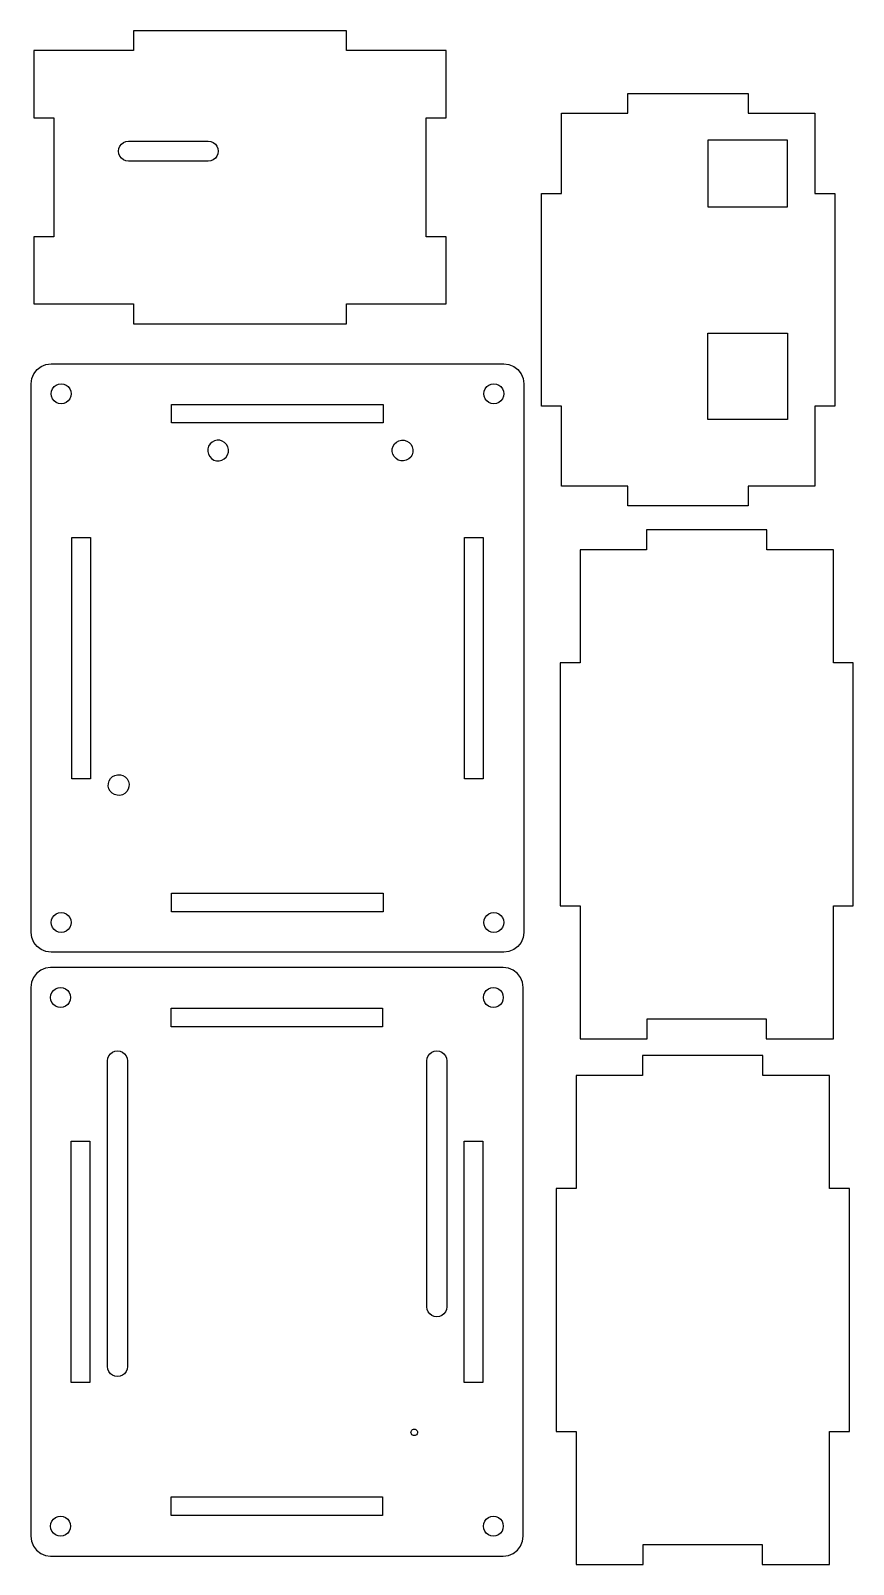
# Model space of a CAD drawing. Header units: millimetres. Extents: x -267 to -143, y 6 to 236.
import ezdxf

# ---------------------------------------------------------------- set-up
doc = ezdxf.new("R2010")
doc.units = ezdxf.units.MM
doc.layers.get('0').update_dxf_attribs({"linetype": 'CONTINUOUS'})

msp = doc.modelspace()

# ---------------------------------------------------------------- linework, layer by layer
for points in [[(-251.32, 236.47), (-251.32, 233.47), (-266.32, 233.47), (-266.32, 223.37), (-263.32, 223.37), (-263.32, 205.47), (-266.32, 205.47), (-266.32, 195.37), (-251.32, 195.37), (-251.32, 192.37), (-219.32, 192.37), (-219.32, 195.37), (-204.32, 195.37), (-204.32, 205.47), (-207.32, 205.47), (-207.32, 223.37), (-204.32, 223.37), (-204.32, 233.47), (-219.32, 233.47), (-219.32, 236.47)], [(-190, 180), (-190, 212), (-187, 212), (-187, 224.06), (-177, 224.06), (-177, 227), (-158.9, 227), (-158.9, 224.06), (-148.9, 224.06), (-148.9, 212), (-145.9, 212), (-145.9, 180), (-148.9, 180), (-148.9, 168), (-153.9, 168), (-158.9, 168), (-158.9, 165), (-177, 165), (-177, 168), (-187, 168), (-187, 180)], [(-253.39, 217.61), (-253.54, 217.97), (-253.59, 218.36), (-253.54, 218.75), (-253.39, 219.11), (-253.15, 219.42), (-252.84, 219.66), (-252.48, 219.81), (-252.09, 219.86), (-240.09, 219.86), (-239.7, 219.81), (-239.34, 219.66), (-239.03, 219.42), (-238.79, 219.11), (-238.64, 218.75), (-238.59, 218.36), (-238.64, 217.97), (-238.79, 217.61), (-239.03, 217.3), (-239.34, 217.06), (-239.7, 216.91), (-240.09, 216.86), (-252.09, 216.86), (-252.48, 216.91), (-252.84, 217.06), (-253.15, 217.3)], [(-165, 210), (-153, 210), (-153, 220), (-165, 220)], [(-153, 191), (-153, 178), (-165, 178), (-165, 191)], [(-265.84, 98.76), (-266.32, 99.38), (-266.62, 100.1), (-266.72, 100.88), (-266.72, 183.38), (-266.62, 184.15), (-266.32, 184.88), (-265.84, 185.5), (-265.22, 185.97), (-264.5, 186.27), (-263.72, 186.38), (-195.66, 186.38), (-194.88, 186.27), (-194.16, 185.97), (-193.54, 185.5), (-193.06, 184.88), (-192.76, 184.15), (-192.66, 183.38), (-192.66, 100.88), (-192.76, 100.1), (-193.06, 99.38), (-193.54, 98.76), (-194.16, 98.28), (-194.88, 97.98), (-195.66, 97.88), (-263.72, 97.88), (-264.5, 97.98), (-265.22, 98.28)], [(-261.83, 183.33), (-261.47, 183.18), (-261.16, 182.94), (-260.92, 182.63), (-260.77, 182.26), (-260.72, 181.88), (-260.77, 181.49), (-260.92, 181.13), (-261.16, 180.82), (-261.47, 180.58), (-261.83, 180.43), (-262.22, 180.38), (-262.61, 180.43), (-262.97, 180.58), (-263.28, 180.82), (-263.52, 181.13), (-263.67, 181.49), (-263.72, 181.88), (-263.67, 182.26), (-263.52, 182.63), (-263.28, 182.94), (-262.97, 183.18), (-262.61, 183.33), (-262.22, 183.38)], [(-196.1, 180.82), (-196.41, 180.58), (-196.77, 180.43), (-197.16, 180.38), (-197.54, 180.43), (-197.91, 180.58), (-198.22, 180.82), (-198.46, 181.13), (-198.61, 181.49), (-198.66, 181.88), (-198.61, 182.26), (-198.46, 182.63), (-198.22, 182.94), (-197.91, 183.18), (-197.54, 183.33), (-197.16, 183.38), (-196.77, 183.33), (-196.41, 183.18), (-196.1, 182.94), (-195.86, 182.63), (-195.71, 182.26), (-195.66, 181.88), (-195.71, 181.49), (-195.86, 181.13)], [(-213.82, 177.48), (-245.62, 177.48), (-245.62, 180.28), (-213.82, 180.28)], [(-238.78, 174.89), (-239.17, 174.79), (-239.53, 174.6), (-239.83, 174.32), (-240.04, 173.97), (-240.16, 173.58), (-240.17, 173.17), (-240.08, 172.78), (-239.88, 172.42), (-239.6, 172.12), (-239.25, 171.91), (-238.86, 171.79), (-238.46, 171.78), (-238.06, 171.87), (-237.7, 172.07), (-237.4, 172.35), (-237.19, 172.69), (-237.07, 173.08), (-237.06, 173.49), (-237.16, 173.89), (-237.35, 174.25), (-237.63, 174.55), (-237.98, 174.76), (-238.37, 174.88)], [(-212.34, 172.78), (-212.43, 173.17), (-212.42, 173.58), (-212.3, 173.97), (-212.09, 174.32), (-211.79, 174.6), (-211.43, 174.79), (-211.04, 174.89), (-210.63, 174.88), (-210.24, 174.76), (-209.89, 174.55), (-209.61, 174.25), (-209.42, 173.89), (-209.32, 173.49), (-209.33, 173.08), (-209.45, 172.69), (-209.66, 172.35), (-209.96, 172.07), (-210.32, 171.87), (-210.72, 171.78), (-211.12, 171.79), (-211.52, 171.91), (-211.86, 172.12), (-212.14, 172.42)], [(-260.62, 123.98), (-260.62, 160.28), (-257.82, 160.28), (-257.82, 123.98)], [(-201.56, 160.28), (-198.76, 160.28), (-198.76, 123.98), (-201.56, 123.98)], [(-187.2, 104.89), (-184.2, 104.89), (-184.2, 84.89), (-174.1, 84.89), (-174.1, 87.89), (-156.21, 87.89), (-156.21, 84.89), (-146.11, 84.89), (-146.11, 104.89), (-143.11, 104.89), (-143.11, 141.39), (-146.11, 141.39), (-146.11, 158.39), (-156.11, 158.39), (-156.11, 161.39), (-174.2, 161.39), (-174.2, 158.39), (-184.2, 158.39), (-184.2, 141.39), (-187.2, 141.39)], [(-252.02, 122.78), (-252.13, 122.39), (-252.35, 122.05), (-252.65, 121.77), (-253, 121.57), (-253.4, 121.48), (-253.81, 121.49), (-254.2, 121.61), (-254.55, 121.82), (-254.83, 122.12), (-255.02, 122.48), (-255.12, 122.87), (-255.1, 123.28), (-254.99, 123.67), (-254.77, 124.02), (-254.48, 124.3), (-254.12, 124.49), (-253.72, 124.59), (-253.31, 124.58), (-252.92, 124.46), (-252.57, 124.25), (-252.29, 123.95), (-252.1, 123.59), (-252.01, 123.19)], [(-245.62, 106.78), (-213.82, 106.78), (-213.82, 103.98), (-245.62, 103.98)], [(-263.52, 101.63), (-263.67, 101.99), (-263.72, 102.38), (-263.67, 102.76), (-263.52, 103.13), (-263.28, 103.44), (-262.97, 103.68), (-262.61, 103.83), (-262.22, 103.88), (-261.83, 103.83), (-261.47, 103.68), (-261.16, 103.44), (-260.92, 103.13), (-260.77, 102.76), (-260.72, 102.38), (-260.77, 101.99), (-260.92, 101.63), (-261.16, 101.32), (-261.47, 101.08), (-261.83, 100.93), (-262.22, 100.88), (-262.61, 100.93), (-262.97, 101.08), (-263.28, 101.32)], [(-198.46, 101.63), (-198.61, 101.99), (-198.66, 102.38), (-198.61, 102.76), (-198.46, 103.13), (-198.22, 103.44), (-197.91, 103.68), (-197.54, 103.83), (-197.16, 103.88), (-196.77, 103.83), (-196.41, 103.68), (-196.1, 103.44), (-195.86, 103.13), (-195.71, 102.76), (-195.66, 102.38), (-195.71, 101.99), (-195.86, 101.63), (-196.1, 101.32), (-196.41, 101.08), (-196.77, 100.93), (-197.16, 100.88), (-197.54, 100.93), (-197.91, 101.08), (-198.22, 101.32)], [(-263.79, 7.1), (-195.73, 7.1), (-194.95, 7.2), (-194.23, 7.5), (-193.61, 7.97), (-193.13, 8.6), (-192.83, 9.32), (-192.73, 10.1), (-192.73, 92.6), (-192.83, 93.37), (-193.13, 94.1), (-193.61, 94.72), (-194.23, 95.19), (-194.95, 95.49), (-195.73, 95.6), (-263.79, 95.6), (-264.57, 95.49), (-265.29, 95.19), (-265.92, 94.72), (-266.39, 94.1), (-266.69, 93.37), (-266.79, 92.6), (-266.79, 10.1), (-266.69, 9.32), (-266.39, 8.6), (-265.92, 7.97), (-265.29, 7.5), (-264.57, 7.2)], [(-261, 90.35), (-261.23, 90.04), (-261.54, 89.8), (-261.91, 89.65), (-262.29, 89.6), (-262.68, 89.65), (-263.04, 89.8), (-263.36, 90.04), (-263.59, 90.35), (-263.74, 90.71), (-263.79, 91.1), (-263.74, 91.48), (-263.59, 91.85), (-263.36, 92.16), (-263.04, 92.4), (-262.68, 92.55), (-262.29, 92.6), (-261.91, 92.55), (-261.54, 92.4), (-261.23, 92.16), (-261, 91.85), (-260.85, 91.48), (-260.79, 91.1), (-260.85, 90.71)], [(-196.17, 92.16), (-195.93, 91.85), (-195.78, 91.48), (-195.73, 91.1), (-195.78, 90.71), (-195.93, 90.35), (-196.17, 90.04), (-196.48, 89.8), (-196.84, 89.65), (-197.23, 89.6), (-197.62, 89.65), (-197.98, 89.8), (-198.29, 90.04), (-198.53, 90.35), (-198.68, 90.71), (-198.73, 91.1), (-198.68, 91.48), (-198.53, 91.85), (-198.29, 92.16), (-197.98, 92.4), (-197.62, 92.55), (-197.23, 92.6), (-196.84, 92.55), (-196.48, 92.4)], [(-245.69, 89.5), (-213.89, 89.5), (-213.89, 86.7), (-245.69, 86.7)], [(-252.67, 34.52), (-252.98, 34.28), (-253.34, 34.13), (-253.73, 34.08), (-254.12, 34.13), (-254.48, 34.28), (-254.79, 34.52), (-255.03, 34.83), (-255.18, 35.19), (-255.23, 35.58), (-255.23, 81.58), (-255.18, 81.97), (-255.03, 82.33), (-254.79, 82.64), (-254.48, 82.88), (-254.12, 83.03), (-253.73, 83.08), (-253.34, 83.03), (-252.98, 82.88), (-252.67, 82.64), (-252.43, 82.33), (-252.28, 81.97), (-252.23, 81.58), (-252.23, 35.58), (-252.28, 35.19), (-252.43, 34.83)], [(-207.18, 81.97), (-207.03, 82.33), (-206.79, 82.64), (-206.48, 82.88), (-206.12, 83.03), (-205.73, 83.08), (-205.34, 83.03), (-204.98, 82.88), (-204.67, 82.64), (-204.43, 82.33), (-204.28, 81.97), (-204.23, 81.58), (-204.23, 44.58), (-204.28, 44.19), (-204.43, 43.83), (-204.67, 43.52), (-204.98, 43.28), (-205.34, 43.13), (-205.73, 43.08), (-206.12, 43.13), (-206.48, 43.28), (-206.79, 43.52), (-207.03, 43.83), (-207.18, 44.19), (-207.23, 44.58), (-207.23, 81.58)], [(-156.7, 79.35), (-156.7, 82.35), (-174.8, 82.35), (-174.8, 79.35), (-184.8, 79.35), (-184.8, 62.35), (-187.8, 62.35), (-187.8, 25.85), (-184.8, 25.85), (-184.8, 5.85), (-174.7, 5.85), (-174.7, 8.85), (-156.8, 8.85), (-156.8, 5.85), (-146.7, 5.85), (-146.7, 25.85), (-143.7, 25.85), (-143.7, 62.35), (-146.7, 62.35), (-146.7, 79.35)], [(-257.89, 69.5), (-257.89, 33.2), (-260.69, 33.2), (-260.69, 69.5)], [(-198.83, 33.2), (-201.63, 33.2), (-201.63, 69.5), (-198.83, 69.5)], [(-209.38, 25.26), (-209.48, 25.34), (-209.56, 25.45), (-209.61, 25.57), (-209.63, 25.7), (-209.61, 25.83), (-209.56, 25.95), (-209.48, 26.05), (-209.38, 26.13), (-209.26, 26.18), (-209.13, 26.2), (-209, 26.18), (-208.88, 26.13), (-208.78, 26.05), (-208.7, 25.95), (-208.65, 25.83), (-208.63, 25.7), (-208.65, 25.57), (-208.7, 25.45), (-208.78, 25.34), (-208.88, 25.26), (-209, 25.21), (-209.13, 25.2), (-209.26, 25.21)], [(-213.89, 16), (-213.89, 13.2), (-245.69, 13.2), (-245.69, 16)], [(-263.59, 12.35), (-263.36, 12.66), (-263.04, 12.9), (-262.68, 13.05), (-262.29, 13.1), (-261.91, 13.05), (-261.54, 12.9), (-261.23, 12.66), (-261, 12.35), (-260.85, 11.98), (-260.79, 11.6), (-260.85, 11.21), (-261, 10.85), (-261.23, 10.54), (-261.54, 10.3), (-261.91, 10.15), (-262.29, 10.1), (-262.68, 10.15), (-263.04, 10.3), (-263.36, 10.54), (-263.59, 10.85), (-263.74, 11.21), (-263.79, 11.6), (-263.74, 11.98)], [(-195.73, 11.6), (-195.78, 11.21), (-195.93, 10.85), (-196.17, 10.54), (-196.48, 10.3), (-196.84, 10.15), (-197.23, 10.1), (-197.62, 10.15), (-197.98, 10.3), (-198.29, 10.54), (-198.53, 10.85), (-198.68, 11.21), (-198.73, 11.6), (-198.68, 11.98), (-198.53, 12.35), (-198.29, 12.66), (-197.98, 12.9), (-197.62, 13.05), (-197.23, 13.1), (-196.84, 13.05), (-196.48, 12.9), (-196.17, 12.66), (-195.93, 12.35), (-195.78, 11.98)]]:
    msp.add_lwpolyline(points, close=True)

doc.saveas('drawing.dxf')
